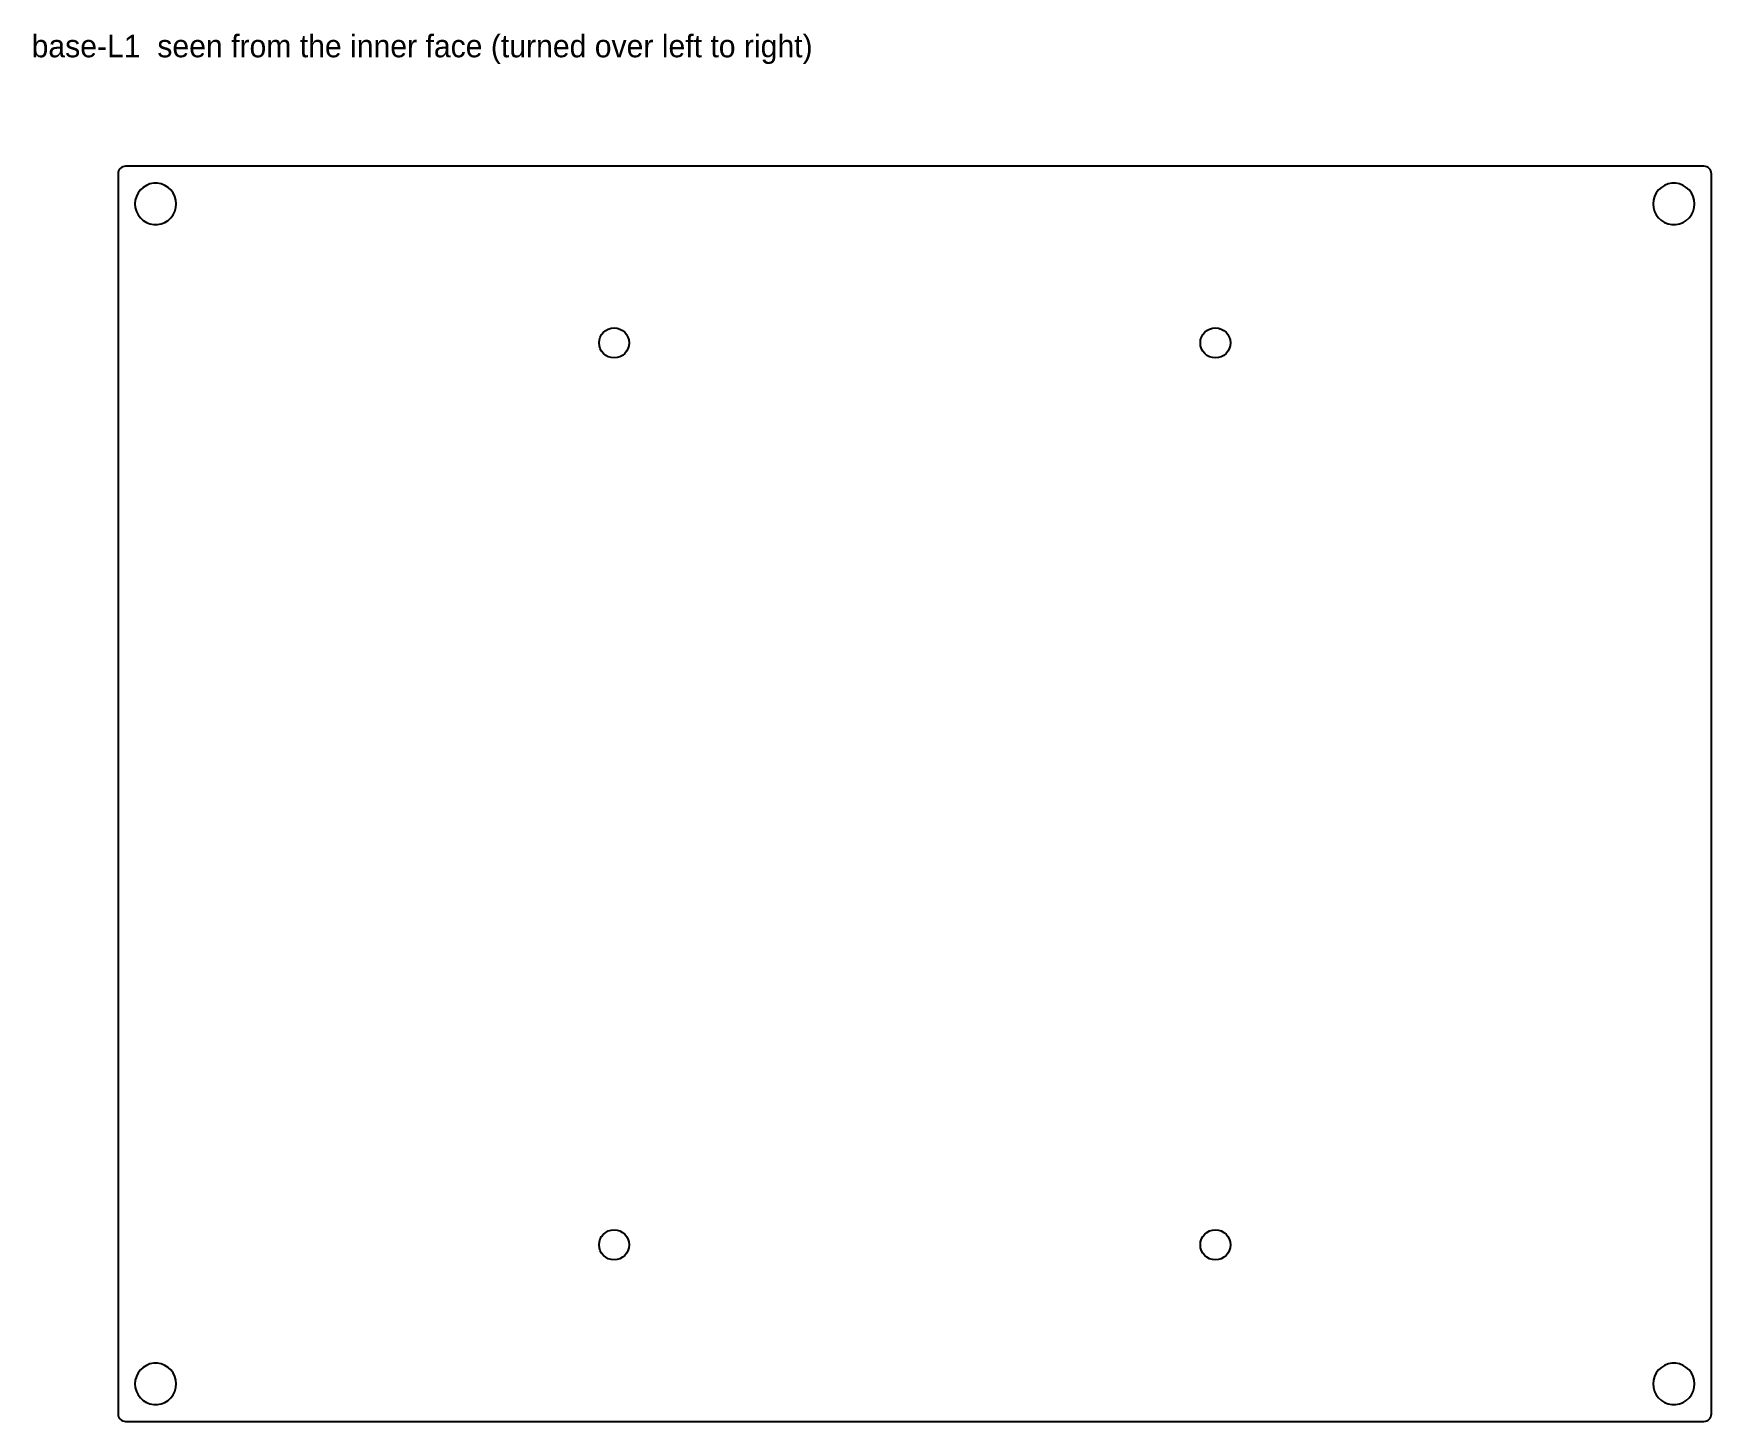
# Model space of a CAD drawing. Header units: millimetres. Extents: x 3 to 449, y 25 to 394.
import ezdxf

# ---------------------------------------------------------------- set-up
doc = ezdxf.new("R2010")
doc.units = ezdxf.units.MM
for name, color, linetype in [('NOTES', 7, 'Continuous'), ('POCKET_10MM_UNDERSIDE', 6, 'Continuous'), ('POCKET_6MM_UNDERSIDE', 6, 'Continuous'), ('REF_THROUGH', 8, 'Continuous')]:
    doc.layers.add(name, color=color, linetype=linetype)

msp = doc.modelspace()

# ---------------------------------------------------------------- linework, layer by layer
at = {"layer": 'POCKET_10MM_UNDERSIDE'}
for points in [[(29.5, 349), (29.59, 347.99), (29.87, 347.01), (30.32, 346.1), (30.94, 345.29), (31.69, 344.61), (32.55, 344.08), (33.49, 343.71), (34.49, 343.52), (35.51, 343.52), (36.51, 343.71), (37.45, 344.08), (38.31, 344.61), (39.06, 345.29), (39.68, 346.1), (40.13, 347.01), (40.41, 347.99), (40.5, 349), (40.41, 350.01), (40.13, 350.99), (39.68, 351.9), (39.06, 352.71), (38.31, 353.39), (37.45, 353.92), (36.51, 354.29), (35.51, 354.48), (34.49, 354.48), (33.49, 354.29), (32.55, 353.92), (31.69, 353.39), (30.94, 352.71), (30.32, 351.9), (29.87, 350.99), (29.59, 350.01), (29.5, 349)], [(433.5, 349), (433.59, 347.99), (433.87, 347.01), (434.32, 346.1), (434.94, 345.29), (435.69, 344.61), (436.55, 344.08), (437.49, 343.71), (438.49, 343.52), (439.51, 343.52), (440.51, 343.71), (441.45, 344.08), (442.31, 344.61), (443.06, 345.29), (443.68, 346.1), (444.13, 347.01), (444.41, 347.99), (444.5, 349), (444.41, 350.01), (444.13, 350.99), (443.68, 351.9), (443.06, 352.71), (442.31, 353.39), (441.45, 353.92), (440.51, 354.29), (439.51, 354.48), (438.49, 354.48), (437.49, 354.29), (436.55, 353.92), (435.69, 353.39), (434.94, 352.71), (434.32, 351.9), (433.87, 350.99), (433.59, 350.01), (433.5, 349)], [(29.5, 35), (29.59, 33.99), (29.87, 33.01), (30.32, 32.1), (30.94, 31.29), (31.69, 30.61), (32.55, 30.08), (33.49, 29.71), (34.49, 29.52), (35.51, 29.52), (36.51, 29.71), (37.45, 30.08), (38.31, 30.61), (39.06, 31.29), (39.68, 32.1), (40.13, 33.01), (40.41, 33.99), (40.5, 35), (40.41, 36.01), (40.13, 36.99), (39.68, 37.9), (39.06, 38.71), (38.31, 39.39), (37.45, 39.92), (36.51, 40.29), (35.51, 40.48), (34.49, 40.48), (33.49, 40.29), (32.55, 39.92), (31.69, 39.39), (30.94, 38.71), (30.32, 37.9), (29.87, 36.99), (29.59, 36.01), (29.5, 35)], [(433.5, 35), (433.59, 33.99), (433.87, 33.01), (434.32, 32.1), (434.94, 31.29), (435.69, 30.61), (436.55, 30.08), (437.49, 29.71), (438.49, 29.52), (439.51, 29.52), (440.51, 29.71), (441.45, 30.08), (442.31, 30.61), (443.06, 31.29), (443.68, 32.1), (444.13, 33.01), (444.41, 33.99), (444.5, 35), (444.41, 36.01), (444.13, 36.99), (443.68, 37.9), (443.06, 38.71), (442.31, 39.39), (441.45, 39.92), (440.51, 40.29), (439.51, 40.48), (438.49, 40.48), (437.49, 40.29), (436.55, 39.92), (435.69, 39.39), (434.94, 38.71), (434.32, 37.9), (433.87, 36.99), (433.59, 36.01), (433.5, 35)]]:
    msp.add_lwpolyline(points, close=True, dxfattribs=at)
at = {"layer": 'POCKET_6MM_UNDERSIDE'}
msp.add_lwpolyline([(25.04, 357.39), (25, 357), (25, 27), (25.04, 26.61), (25.15, 26.23), (25.34, 25.89), (25.59, 25.59), (25.89, 25.34), (26.23, 25.15), (26.61, 25.04), (27, 25), (447, 25), (447.39, 25.04), (447.77, 25.15), (448.11, 25.34), (448.41, 25.59), (448.66, 25.89), (448.85, 26.23), (448.96, 26.61), (449, 27), (449, 357), (448.96, 357.39), (448.85, 357.77), (448.66, 358.11), (448.41, 358.41), (448.11, 358.66), (447.77, 358.85), (447.39, 358.96), (447, 359), (27, 359), (26.61, 358.96), (26.23, 358.85), (25.89, 358.66), (25.59, 358.41), (25.34, 358.11), (25.15, 357.77), (25.04, 357.39)], close=True, dxfattribs=at)
at = {"layer": 'REF_THROUGH'}
for centre in [(157, 312), (317, 312), (157, 72), (317, 72)]:
    msp.add_circle(centre, 4, dxfattribs=at)

# ---------------------------------------------------------------- texts
at = {"layer": 'NOTES'}
msp.add_text('base-L1  seen from the inner face (turned over left to right)', height=6, dxfattribs=at).set_placement((2, 388))

doc.saveas('drawing.dxf')
